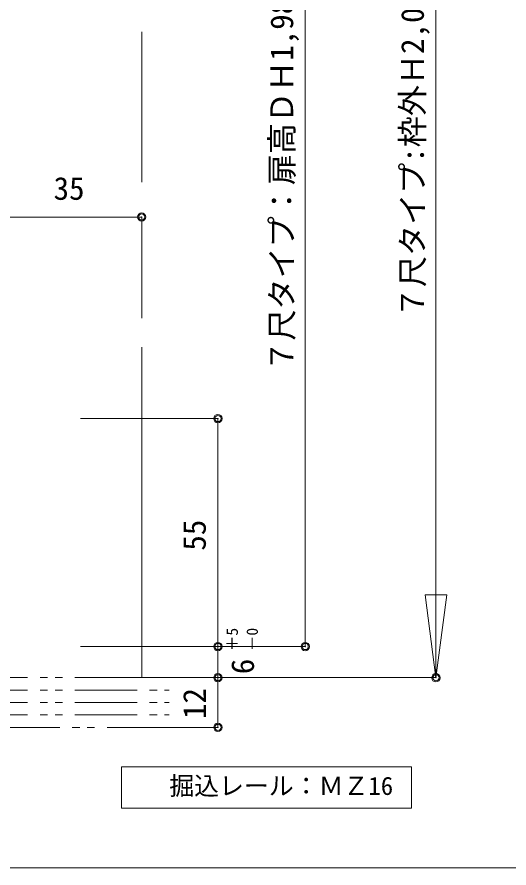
# Model space of a CAD drawing. Units: millimetres on the paper, enlarged 5 times, with parts at other scales. Extents: x -992 to 1008, y -685 to 700.
# Drawn here: x -551.5 to -353.8, y -26.2 to 315.9 of the extents above; entities that cross this region are included whole.
import ezdxf
from ezdxf.enums import TextEntityAlignment as Align

# ---------------------------------------------------------------- set-up
doc = ezdxf.new("R2010")
doc.units = ezdxf.units.MM
doc.header["$LTSCALE"] = 5
doc.header["$PDMODE"] = 32
doc.header["$PDSIZE"] = 2.5
doc.linetypes.add('DOUBLE_CHAIN1', pattern=[8.8, 5, -1, 0.6, -0.6, 0.6, -1])
for name, color, linetype, lineweight in [('1-0_H-SYM', 7, 'Continuous', 20), ('1-1_0', 7, 'Continuous', 20), ('2-0_18', 7, 'Continuous', 18)]:
    doc.layers.add(name, color=color, linetype=linetype, lineweight=lineweight)
doc.styles.add('ＭＳ ゴシック', font='')
doc.styles.get('ＭＳ ゴシック').set_extended_font_data('MS Gothic')

msp = doc.modelspace()

# ---------------------------------------------------------------- linework, layer by layer
at = {"layer": '1-0_H-SYM'}
msp.add_line((197.5, -26.25), (-967.5, -26.25), dxfattribs=at)
at = {"layer": '1-1_0'}
msp.add_lwpolyline([(197.5, -26.25), (-967.5, -26.25), (-967.5, 675)], dxfattribs=at)
at = {"layer": '2-0_18', "color": 4}
for p, q in [((-383.164, 511.719), (-383.164, 50.239)), ((-435.689, 440.052), (-435.689, 62.79)), ((-614.748, 235.476), (-501.414, 235.476)), ((-525.939, 154.457), (-470.78, 154.457)), ((-470.78, 154.457), (-470.78, 30.29)), ((-387.498, 83.572), (-378.831, 83.572)), ((-383.164, 50.239), (-387.498, 83.572)), ((-378.831, 83.572), (-383.164, 50.239)), ((-525.939, 62.79), (-435.689, 62.79)), ((-525.939, 50.291), (-383.164, 50.291)), ((-514.686, 30.29), (-470.78, 30.29))]:
    msp.add_line(p, q, dxfattribs=at)
at = {"layer": '2-0_18'}
for p, q in [((-501.414, 309.982), (-501.414, 249.483)), ((-501.414, 235.476), (-501.414, 194.773)), ((-501.414, 183.18), (-501.414, 50.291)), ((-509.582, 14.411), (-509.582, -2.256)), ((-392.915, 14.411), (-509.582, 14.411)), ((-392.915, -2.256), (-392.915, 14.411)), ((-509.582, -2.256), (-392.915, -2.256))]:
    msp.add_line(p, q, dxfattribs=at)
at = {"layer": '2-0_18', "linetype": 'DOUBLE_CHAIN1'}
for p, q in [((-572.248, 50.29), (-490.324, 50.29)), ((-572.248, 45.29), (-490.324, 45.29)), ((-572.248, 40.29), (-490.324, 40.29)), ((-572.248, 35.291), (-490.324, 35.291)), ((-490.324, 30.29), (-839.069, 30.29))]:
    msp.add_line(p, q, dxfattribs=at)
at = {"layer": '2-0_18', "color": 4}
for centre in [(-501.414, 235.476), (-470.78, 154.457), (-470.78, 62.79), (-435.689, 62.79), (-470.78, 50.291), (-470.78, 50.29), (-383.164, 50.239), (-470.78, 30.29)]:
    msp.add_circle(centre, 1.667, dxfattribs=at)
for p in [(-501.414, 235.476), (-470.78, 154.457), (-470.78, 62.79), (-435.689, 62.79), (-470.78, 50.291), (-470.78, 50.29), (-470.78, 30.29)]:
    msp.add_point(p, dxfattribs=at)
at = {"layer": '2-0_18', "color": 5}
for p in [(-501.414, 235.476), (-470.78, 154.457), (-470.78, 62.79), (-435.689, 62.79), (-470.78, 50.291), (-470.78, 50.29), (-383.164, 50.239), (-470.78, 30.29)]:
    msp.add_point(p, dxfattribs=at)

# ---------------------------------------------------------------- texts
at = {"layer": '2-0_18', "style": 'ＭＳ ゴシック'}
for s, height, p in [('７尺タイプ：扉高ＤＨ1,981', 9.164, (-437.772, 173.296)), ('７尺タイプ:枠外Ｈ2,034', 9.164, (-385.248, 194.806)), ('55', 9.164, (-472.892, 101.325)), ('＋5', 4.582, (-461.382, 60.927)), ('－0', 4.582, (-453.338, 60.927)), ('6', 9.164, (-453.521, 51.656)), ('12', 9.164, (-472.863, 33.624))]:
    msp.add_text(s, height=height, rotation=90, dxfattribs=at).set_placement(p, align=Align.BOTTOM_LEFT)
for s, height, p in [('35', 9.164, (-536.831, 239.643)), ('掘込レール：ＭＺ16', 7.331, (-490.305, 0.912))]:
    msp.add_text(s, height=height, dxfattribs=at).set_placement(p, align=Align.BOTTOM_LEFT)

doc.saveas('drawing.dxf')
